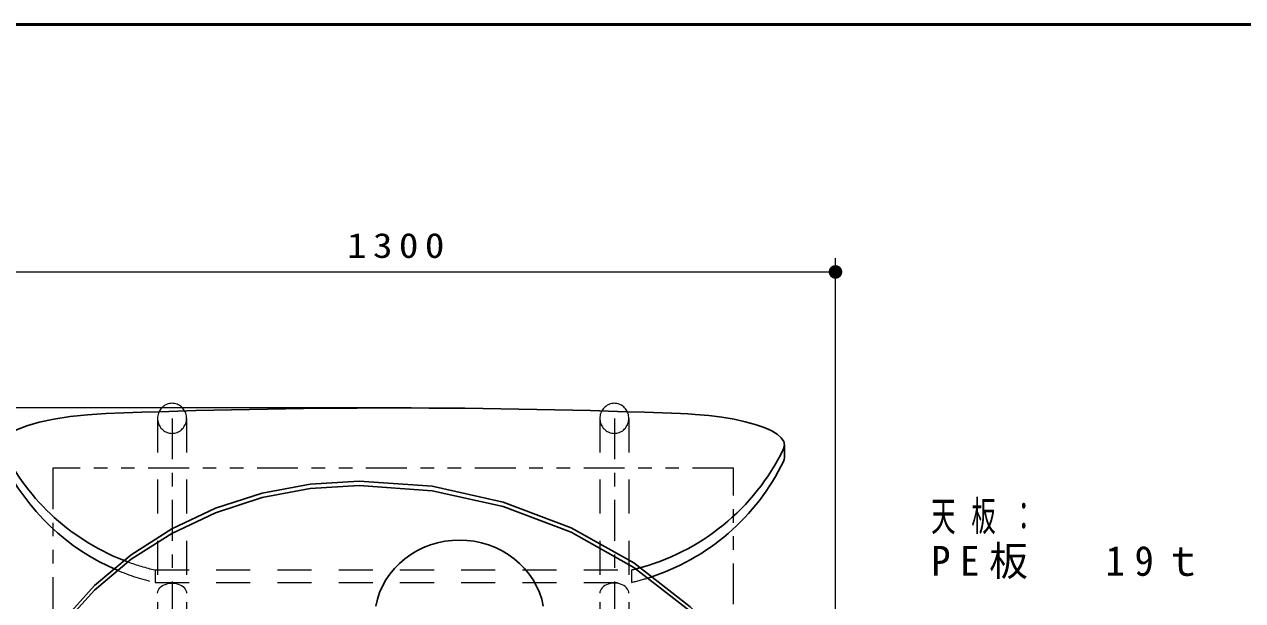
# Model space of a CAD drawing. Units: millimetres on the paper, scale 1:20. Extents: x -385 to 0, y 0 to 267.
# Drawn here: x -339.1 to -249.6, y 224.6 to 267 of the extents above; entities that cross this region are included whole.
import ezdxf

# ---------------------------------------------------------------- set-up
doc = ezdxf.new("R2010")
doc.units = ezdxf.units.MM
for name, pattern in [('USER1', [4.5, 2.5, -2]), ('USER2', [6, 3, -1, 1, -1]), ('USER3', [8, 3, -1, 1, -1, 1, -1])]:
    doc.linetypes.add(name, pattern=pattern)
doc.layers.add('LY_1', color=7, linetype='Continuous', lineweight=13)
doc.layers.add('LY_2', color=7, linetype='Continuous', lineweight=13)
doc.styles.add('ＭＳ ゴシック', font='')
doc.styles.get('ＭＳ ゴシック').set_extended_font_data('MS Gothic')

# ---------------------------------------------------------------- blocks, each defined once
blk = doc.blocks.new('filled_dot')
at = {"color": 0, "linetype": 'Continuous', "lineweight": -2, "const_width": 1.25}
blk.add_lwpolyline([(-0.625, 0, 1), (0.625, 0, 1)], format="xyb", close=True, dxfattribs=at)

msp = doc.modelspace()

# ---------------------------------------------------------------- linework, layer by layer
at = {"layer": 'LY_1'}
for p, q in [((-279.492, 201.847), (-279.492, 249.802)), ((-344.492, 248.802), (-279.492, 248.802)), ((-312.992, 238.802), (-355.492, 238.802))]:
    msp.add_line(p, q, dxfattribs=at)
at = {"layer": 'LY_1', "linetype": 'USER1'}
for p, q in [((-329.309, 238.039), (-329.309, 180.7)), ((-327.174, 238.039), (-327.174, 180.7)), ((-296.809, 238.039), (-296.809, 180.7)), ((-294.674, 238.039), (-294.674, 180.7)), ((-329.492, 226.897), (-294.492, 226.897)), ((-329.492, 226.897), (-329.492, 225.979)), ((-294.492, 226.897), (-294.492, 225.979)), ((-329.492, 225.979), (-294.492, 225.979))]:
    msp.add_line(p, q, dxfattribs=at)
at = {"layer": 'LY_1', "linetype": 'USER2'}
for p, q in [((-328.242, 238.039), (-328.242, 180.7)), ((-295.742, 238.039), (-295.742, 180.7))]:
    msp.add_line(p, q, dxfattribs=at)
at = {"layer": 'LY_1', "lineweight": 25}
msp.add_line((-283.242, 236.085), (-283.242, 235.167), dxfattribs=at)
at = {"layer": 'LY_1', "linetype": 'USER3'}
for p, q in [((-336.992, 234.369), (-336.992, 184.369)), ((-286.992, 234.369), (-336.992, 234.369)), ((-286.992, 184.369), (-286.992, 234.369))]:
    msp.add_line(p, q, dxfattribs=at)
at = {"layer": 'LY_1', "linetype": 'USER1'}
for points in [[(-328.242, 236.934), (-328.149, 236.938), (-328.056, 236.95), (-327.966, 236.971), (-327.877, 237), (-327.791, 237.037), (-327.708, 237.082), (-327.63, 237.133), (-327.556, 237.192), (-327.487, 237.257), (-327.424, 237.328), (-327.367, 237.405), (-327.317, 237.486), (-327.274, 237.572), (-327.239, 237.661), (-327.211, 237.753), (-327.191, 237.847), (-327.178, 237.942), (-327.174, 238.039), (-327.178, 238.135), (-327.191, 238.231), (-327.211, 238.325), (-327.239, 238.417), (-327.274, 238.506), (-327.317, 238.591), (-327.367, 238.673), (-327.424, 238.749), (-327.487, 238.82), (-327.556, 238.885), (-327.63, 238.944), (-327.708, 238.996), (-327.791, 239.04), (-327.877, 239.077), (-327.966, 239.106), (-328.056, 239.127), (-328.149, 239.14), (-328.242, 239.144), (-328.335, 239.14), (-328.427, 239.127), (-328.518, 239.106), (-328.607, 239.077), (-328.693, 239.04), (-328.776, 238.996), (-328.854, 238.944), (-328.928, 238.885), (-328.997, 238.82), (-329.06, 238.749), (-329.116, 238.673), (-329.166, 238.591), (-329.209, 238.506), (-329.245, 238.417), (-329.273, 238.325), (-329.293, 238.231), (-329.305, 238.135), (-329.309, 238.039), (-329.305, 237.942), (-329.293, 237.847), (-329.273, 237.753), (-329.245, 237.661), (-329.209, 237.572), (-329.166, 237.486), (-329.116, 237.405), (-329.06, 237.328), (-328.997, 237.257), (-328.928, 237.192), (-328.854, 237.133), (-328.776, 237.082), (-328.693, 237.037), (-328.607, 237), (-328.518, 236.971), (-328.427, 236.95), (-328.335, 236.938)], [(-295.742, 236.934), (-295.649, 236.938), (-295.556, 236.95), (-295.466, 236.971), (-295.377, 237), (-295.291, 237.037), (-295.208, 237.082), (-295.13, 237.133), (-295.056, 237.192), (-294.987, 237.257), (-294.924, 237.328), (-294.867, 237.405), (-294.817, 237.486), (-294.774, 237.572), (-294.739, 237.661), (-294.711, 237.753), (-294.691, 237.847), (-294.678, 237.942), (-294.674, 238.039), (-294.678, 238.135), (-294.691, 238.231), (-294.711, 238.325), (-294.739, 238.417), (-294.774, 238.506), (-294.817, 238.591), (-294.867, 238.673), (-294.924, 238.749), (-294.987, 238.82), (-295.056, 238.885), (-295.13, 238.944), (-295.208, 238.996), (-295.291, 239.04), (-295.377, 239.077), (-295.466, 239.106), (-295.556, 239.127), (-295.649, 239.14), (-295.742, 239.144), (-295.835, 239.14), (-295.927, 239.127), (-296.018, 239.106), (-296.107, 239.077), (-296.193, 239.04), (-296.276, 238.996), (-296.354, 238.944), (-296.428, 238.885), (-296.497, 238.82), (-296.56, 238.749), (-296.616, 238.673), (-296.666, 238.591), (-296.709, 238.506), (-296.745, 238.417), (-296.773, 238.325), (-296.793, 238.231), (-296.805, 238.135), (-296.809, 238.039), (-296.805, 237.942), (-296.793, 237.847), (-296.773, 237.753), (-296.745, 237.661), (-296.709, 237.572), (-296.666, 237.486), (-296.616, 237.405), (-296.56, 237.328), (-296.497, 237.257), (-296.428, 237.192), (-296.354, 237.133), (-296.276, 237.082), (-296.193, 237.037), (-296.107, 237), (-296.018, 236.971), (-295.927, 236.95), (-295.835, 236.938)]]:
    msp.add_lwpolyline(points, close=True, dxfattribs=at)
at = {"layer": 'LY_1', "lineweight": 25}
for points in [[(-340.672, 235.795), (-340.738, 236.154), (-340.589, 236.511), (-340.23, 236.859), (-339.669, 237.187), (-338.919, 237.49), (-337.998, 237.759), (-336.928, 237.988), (-335.735, 238.172), (-334.446, 238.306), (-333.093, 238.388)], [(-283.312, 235.795), (-283.242, 236.07), (-283.298, 236.346), (-283.48, 236.617), (-283.785, 236.882), (-284.208, 237.135), (-284.744, 237.373), (-285.385, 237.593), (-286.122, 237.793), (-286.944, 237.968), (-287.842, 238.117), (-288.8, 238.237), (-289.807, 238.327), (-290.345, 238.362), (-290.89, 238.388)], [(-283.312, 234.877), (-283.259, 235.022), (-283.242, 235.167)], [(-314.492, 233.432), (-318.091, 233.207), (-321.628, 232.536), (-325.038, 231.431), (-328.263, 229.911), (-331.245, 228.003), (-333.931, 225.741), (-336.276, 223.165), (-338.236, 220.319)], [(-314.492, 233.107), (-318.091, 232.882), (-321.628, 232.211), (-325.038, 231.106), (-328.263, 229.586), (-331.245, 227.678), (-333.931, 225.416), (-336.276, 222.84), (-338.236, 219.994)], [(-279.5, 201.651), (-280.095, 206.671), (-281.501, 211.546), (-283.684, 216.162), (-286.593, 220.409), (-290.16, 224.188), (-294.3, 227.409), (-298.916, 229.997), (-303.899, 231.89), (-309.132, 233.044), (-314.492, 233.432)], [(-279.5, 201.326), (-280.095, 206.346), (-281.501, 211.221), (-283.684, 215.837), (-286.593, 220.085), (-290.16, 223.863), (-294.3, 227.085), (-298.916, 229.672), (-303.899, 231.565), (-309.132, 232.72), (-314.492, 233.107)], [(-300.964, 224.24), (-301.082, 224.74), (-301.246, 225.229), (-301.455, 225.702), (-301.707, 226.157), (-302, 226.589), (-302.332, 226.995), (-302.7, 227.373), (-303.102, 227.719), (-303.534, 228.031), (-303.994, 228.306), (-304.478, 228.543), (-304.982, 228.739), (-305.502, 228.893), (-306.034, 229.004), (-306.575, 229.071), (-307.119, 229.093), (-307.664, 229.071), (-308.205, 229.004), (-308.737, 228.893), (-309.257, 228.739), (-309.761, 228.543), (-310.244, 228.306), (-310.704, 228.031), (-311.137, 227.719), (-311.539, 227.373), (-311.907, 226.995), (-312.239, 226.589), (-312.532, 226.157), (-312.784, 225.702), (-312.992, 225.229), (-313.156, 224.74), (-313.274, 224.24)]]:
    msp.add_lwpolyline(points, dxfattribs=at)
at = {"layer": 'LY_1', "linetype": 'USER1'}
for points in [[(-329.309, 225.189), (-329.298, 225.293), (-329.266, 225.395), (-329.213, 225.493), (-329.14, 225.584), (-329.049, 225.667), (-328.941, 225.741), (-328.819, 225.803), (-328.685, 225.853), (-328.543, 225.89), (-328.394, 225.912), (-328.242, 225.919), (-328.09, 225.912), (-327.941, 225.89), (-327.798, 225.853), (-327.665, 225.803), (-327.543, 225.741), (-327.435, 225.667), (-327.344, 225.584), (-327.271, 225.493), (-327.218, 225.395), (-327.185, 225.293), (-327.174, 225.189)], [(-294.674, 225.189), (-294.685, 225.293), (-294.718, 225.395), (-294.771, 225.493), (-294.844, 225.584), (-294.935, 225.667), (-295.043, 225.741), (-295.165, 225.803), (-295.298, 225.853), (-295.441, 225.89), (-295.59, 225.912), (-295.742, 225.919), (-295.894, 225.912), (-296.043, 225.89), (-296.185, 225.853), (-296.319, 225.803), (-296.441, 225.741), (-296.549, 225.667), (-296.64, 225.584), (-296.713, 225.493), (-296.766, 225.395), (-296.798, 225.293), (-296.809, 225.189)]]:
    msp.add_lwpolyline(points, dxfattribs=at)
at = {"layer": 'LY_1', "lineweight": 25}
for centre, radius, start, end in [((-311.992, -298.342), 537.144, 87.74857, 92.25143), ((-325.815, 242.989), 16.507, 205.83692, 249.86633), ((-298.169, 242.989), 16.507, 284.11427, 334.16308), ((-325.815, 242.071), 16.507, 205.83692, 246.9598), ((-298.169, 242.071), 16.507, 287.49891, 334.16308)]:
    msp.add_arc(centre, radius, start, end, dxfattribs=at)
at = {"layer": 'LY_1', "linetype": 'USER1'}
for centre, start, end in [((-325.815, 242.989), 249.86633, 257.12964), ((-325.815, 242.071), 246.9598, 257.12964), ((-298.169, 242.989), 282.87036, 284.11427), ((-298.169, 242.071), 282.87036, 287.49891)]:
    msp.add_arc(centre, 16.507, start, end, dxfattribs=at)
at = {"layer": 'LY_2', "lineweight": 50}
msp.add_line((0, 267), (-385, 267), dxfattribs=at)

# ---------------------------------------------------------------- block references
at = {"layer": 'LY_1', "xscale": 0.4, "yscale": 0.4, "rotation": 180}
msp.add_blockref('filled_dot', (-279.492, 248.802), dxfattribs=at)

# ---------------------------------------------------------------- texts
at = {"layer": 'LY_1', "style": 'ＭＳ ゴシック'}
for s, insert, char_height, attachment_point in [('\\T1.33;\\W1.15;1300', (-311.571, 249.802), 1.833, 8), ('\\T1.64;\\W0.6;天板：', (-272.463, 231.964), 2.199, 1), ('\\T1.5;\\W0.95;PE板\u300019ｔ', (-272.463, 228.664), 2.199, 1)]:
    msp.add_mtext(s, dxfattribs=dict(at, insert=insert, char_height=char_height, attachment_point=attachment_point))

doc.saveas('drawing.dxf')
